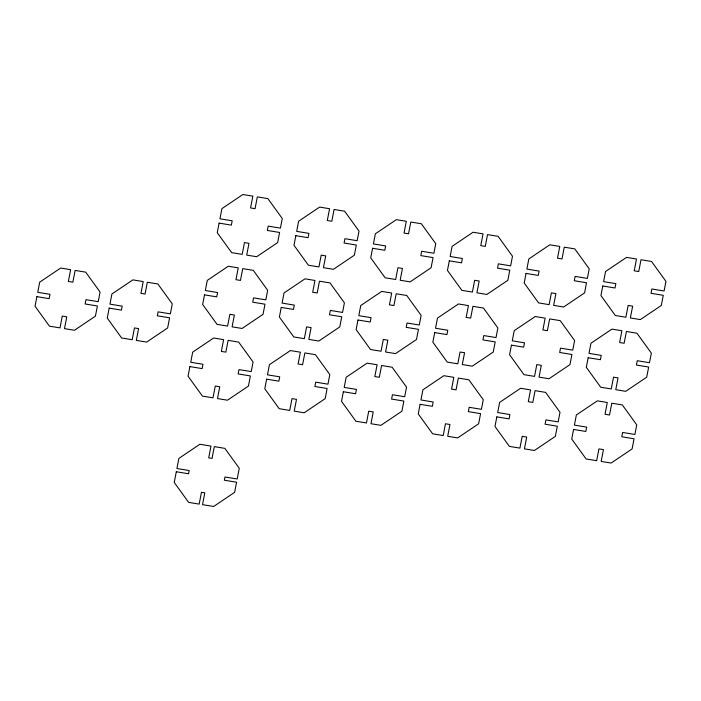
<?xml version="1.0" encoding="UTF-8"?>
<svg xmlns="http://www.w3.org/2000/svg" width="701" height="701" viewBox="0 0 701 701"><rect width="100%" height="100%" fill="white"/><g stroke="black" fill="none" stroke-linecap="round" stroke-linejoin="round"><path stroke-width="1.05" d="M36.899 296.654L35.05 306.241L49.447 326.167L59.997 327.893L62.266 316.107L66.77 316.843L64.492 328.629L74.464 330.259L95.432 316.133L97.386 305.986L85.145 303.98L85.978 299.651L98.228 301.658L100.077 292.063L85.68 272.146L75.138 270.42L72.86 282.205L68.356 281.469L70.635 269.683L60.663 268.045L39.694 282.17L37.74 292.317L49.981 294.324L49.149 298.661L36.899 296.654M109.172 308.107L107.253 318.07L121.65 337.987L132.191 339.722L134.469 327.928L138.588 328.603L136.309 340.397L146.667 342.088L167.635 327.963L169.589 317.816L157.348 315.809L158.111 311.849L170.352 313.855L172.28 303.892L157.883 283.975L147.333 282.249L145.063 294.034L140.945 293.36L143.223 281.574L132.866 279.874L111.897 293.999L109.943 304.146L122.184 306.153L121.422 310.114L109.172 308.107M189.901 366.597L188.043 376.192L202.449 396.109L212.99 397.835L215.268 386.049L219.763 386.786L217.494 398.571L227.457 400.21L248.426 386.085L250.388 375.938L238.138 373.931L238.98 369.593L251.221 371.6L253.079 362.005L238.673 342.088L228.132 340.362L225.853 352.147L221.358 351.411L223.628 339.626L213.665 337.996L192.696 352.121L190.733 362.268L202.983 364.266L202.142 368.603L189.901 366.597M204.499 294.867L202.65 304.453L217.056 324.37L227.597 326.096L229.867 314.311L234.371 315.056L232.101 326.841L242.064 328.471L263.033 314.346L264.987 304.199L252.746 302.192L253.578 297.864L265.828 299.862L267.677 290.275L253.28 270.358L242.739 268.632L240.461 280.418L235.957 279.673L238.235 267.887L228.272 266.257L207.294 280.382L205.34 290.529L217.582 292.536L216.749 296.865L204.499 294.867M219.106 223.128L217.257 232.723L231.654 252.64L242.195 254.367L244.474 242.581L248.978 243.317L246.699 255.103L256.671 256.732L277.64 242.607L279.594 232.46L267.353 230.463L268.185 226.125L280.435 228.132L282.284 218.537L267.878 198.62L257.337 196.893L255.068 208.679L250.564 207.943L252.842 196.157L242.87 194.519L221.902 208.644L219.948 218.791L232.189 220.797L231.356 225.135L219.106 223.128M176.301 471.755L174.234 482.463L188.639 502.38L199.18 504.107L201.45 492.321L204.797 492.864L202.519 504.659L213.647 506.481L234.616 492.356L236.579 482.209L224.329 480.203L224.951 476.978L237.201 478.985L239.26 468.277L224.863 448.36L214.322 446.633L212.044 458.419L208.696 457.876L210.975 446.09L199.855 444.268L178.878 458.393L176.924 468.54L189.165 470.537L188.551 473.762L176.301 471.755M266.634 379.171L264.776 388.757L279.182 408.683L289.723 410.409L292.002 398.624L296.497 399.36L294.227 411.145L304.19 412.775L325.159 398.65L327.122 388.503L314.872 386.496L315.713 382.168L327.954 384.174L329.812 374.579L315.406 354.662L304.865 352.936L302.587 364.722L298.091 363.985L300.361 352.2L290.398 350.561L269.429 364.686L267.467 374.833L279.717 376.84L278.875 381.178L266.634 379.171M281.232 307.432L279.384 317.027L293.789 336.944L304.33 338.671L306.6 326.885L311.104 327.621L308.834 339.407L318.797 341.045L339.766 326.92L341.729 316.773L329.479 314.767L330.311 310.429L342.561 312.436L344.41 302.841L330.013 282.924L319.472 281.197L317.194 292.983L312.69 292.247L314.968 280.461L305.005 278.832L284.028 292.957L282.074 303.095L294.315 305.101L293.482 309.439L281.232 307.432M295.84 235.694L293.991 245.289L308.387 265.206L318.929 266.932L321.207 255.146L325.711 255.883L323.433 267.677L333.404 269.307L354.373 255.182L356.327 245.035L344.086 243.028L344.918 238.69L357.168 240.697L359.017 231.111L344.62 211.194L334.07 209.468L331.801 221.253L327.297 220.508L329.575 208.723L319.603 207.093L298.635 221.218L296.681 231.365L308.922 233.372L308.089 237.7L295.84 235.694M343.367 391.736L341.51 401.331L355.915 421.248L366.457 422.975L368.735 411.189L373.23 411.925L370.96 423.711L380.923 425.349L401.892 411.224L403.855 401.077L391.605 399.071L392.446 394.733L404.687 396.74L406.545 387.154L392.139 367.228L381.598 365.501L379.32 377.287L374.825 376.551L377.094 364.765L367.131 363.136L346.163 377.261L344.2 387.408L356.45 389.414L355.609 393.743L343.367 391.736M357.966 320.006L356.117 329.593L370.522 349.51L381.064 351.245L383.333 339.45L387.837 340.195L385.568 351.981L395.53 353.611L416.499 339.486L418.462 329.339L406.212 327.332L407.044 323.003L419.294 325.01L421.143 315.415L406.746 295.498L396.205 293.772L393.927 305.557L389.423 304.821L391.701 293.036L381.738 291.397L360.761 305.522L358.807 315.669L371.048 317.676L370.216 322.013L357.966 320.006M372.573 248.268L370.724 257.863L385.121 277.78L395.662 279.506L397.94 267.721L402.444 268.457L400.166 280.242L410.138 281.872L431.106 267.756L433.06 257.609L420.819 255.602L421.651 251.265L433.901 253.271L435.75 243.676L421.354 223.759L410.804 222.033L408.534 233.819L404.03 233.082L406.308 221.297L396.337 219.667L375.368 233.792L373.414 243.93L385.655 245.937L384.823 250.275L372.573 248.268M420.101 404.311L418.243 413.897L432.648 433.823L443.19 435.549L445.468 423.763L449.963 424.499L447.694 436.285L457.657 437.915L478.625 423.79L480.588 413.643L468.338 411.636L469.179 407.307L481.421 409.314L483.278 399.719L468.873 379.802L458.331 378.076L456.053 389.861L451.558 389.125L453.827 377.34L443.864 375.701L422.896 389.826L420.933 399.973L433.183 401.98L432.342 406.317L420.101 404.311M434.699 332.572L432.85 342.167L447.256 362.084L457.797 363.81L460.066 352.025L464.57 352.761L462.301 364.546L472.264 366.185L493.232 352.06L495.195 341.913L482.945 339.906L483.778 335.569L496.028 337.575L497.876 327.989L483.48 308.063L472.938 306.337L470.66 318.123L466.156 317.387L468.434 305.601L458.472 303.971L437.494 318.096L435.54 328.243L447.781 330.25L446.949 334.579L434.699 332.572M449.306 260.842L447.457 270.428L461.854 290.345L472.395 292.08L474.673 280.286L479.177 281.031L476.899 292.816L486.871 294.446L507.839 280.321L509.793 270.174L497.552 268.168L498.385 263.839L510.635 265.845L512.484 256.251L498.087 236.333L487.537 234.607L485.267 246.393L480.763 245.657L483.042 233.862L473.07 232.233L452.101 246.358L450.147 256.505L462.388 258.511L461.556 262.849L449.306 260.842M496.834 416.876L494.985 426.471L509.382 446.388L519.923 448.114L522.201 436.329L526.696 437.065L524.427 448.859L534.39 450.489L555.358 436.364L557.321 426.217L545.071 424.21L545.913 419.873L558.154 421.879L560.011 412.293L545.606 392.376L535.065 390.641L532.795 402.435L528.291 401.691L530.561 389.905L520.598 388.275L499.629 402.4L497.666 412.547L509.916 414.554L509.075 418.883L496.834 416.876M511.432 345.146L509.583 354.732L523.989 374.658L534.53 376.384L536.8 364.599L541.303 365.335L539.034 377.12L548.997 378.75L569.966 364.625L571.928 354.478L559.678 352.472L560.511 348.143L572.761 350.149L574.61 340.555L560.213 320.637L549.672 318.911L547.393 330.697L542.889 329.961L545.168 318.175L535.205 316.537L514.227 330.662L512.273 340.809L524.514 342.815L523.682 347.153L511.432 345.146M526.039 273.408L524.19 283.002L538.587 302.92L549.128 304.646L551.407 292.86L555.911 293.596L553.632 305.382L563.604 307.02L584.573 292.895L586.527 282.748L574.285 280.742L575.118 276.404L587.368 278.411L589.217 268.825L574.82 248.899L564.27 247.173L562 258.958L557.497 258.222L559.775 246.437L549.803 244.807L528.834 258.932L526.88 269.079L539.122 271.085L538.289 275.414L526.039 273.408M573.567 429.45L571.718 439.045L586.115 458.962L596.656 460.688L598.934 448.903L603.438 449.639L601.16 461.424L611.123 463.054L632.092 448.929L634.054 438.791L621.805 436.784L622.646 432.447L634.887 434.454L636.745 424.859L622.339 404.941L611.798 403.215L609.528 415.001L605.024 414.265L607.294 402.479L597.331 400.849L576.362 414.966L574.399 425.113L586.649 427.119L585.808 431.457L573.567 429.45M588.165 357.712L586.316 367.306L600.722 387.224L611.263 388.95L613.533 377.164L618.037 377.9L615.767 389.686L625.73 391.324L646.699 377.199L648.662 367.052L636.412 365.046L637.253 360.708L649.494 362.715L651.343 353.129L636.946 333.212L626.405 331.477L624.127 343.271L619.623 342.526L621.901 330.741L611.938 329.111L590.961 343.236L589.006 353.383L601.248 355.389L600.415 359.718L588.165 357.712M602.772 285.982L600.923 295.568L615.32 315.494L625.862 317.22L628.14 305.434L632.644 306.171L630.365 317.956L640.337 319.586L661.306 305.461L663.26 295.314L651.019 293.307L651.851 288.978L664.101 290.985L665.95 281.39L651.553 261.473L641.003 259.747L638.734 271.532L634.23 270.796L636.508 259.011L626.536 257.372L605.568 271.497L603.614 281.644L615.855 283.651L615.022 287.988L602.772 285.982"/></g></svg>
